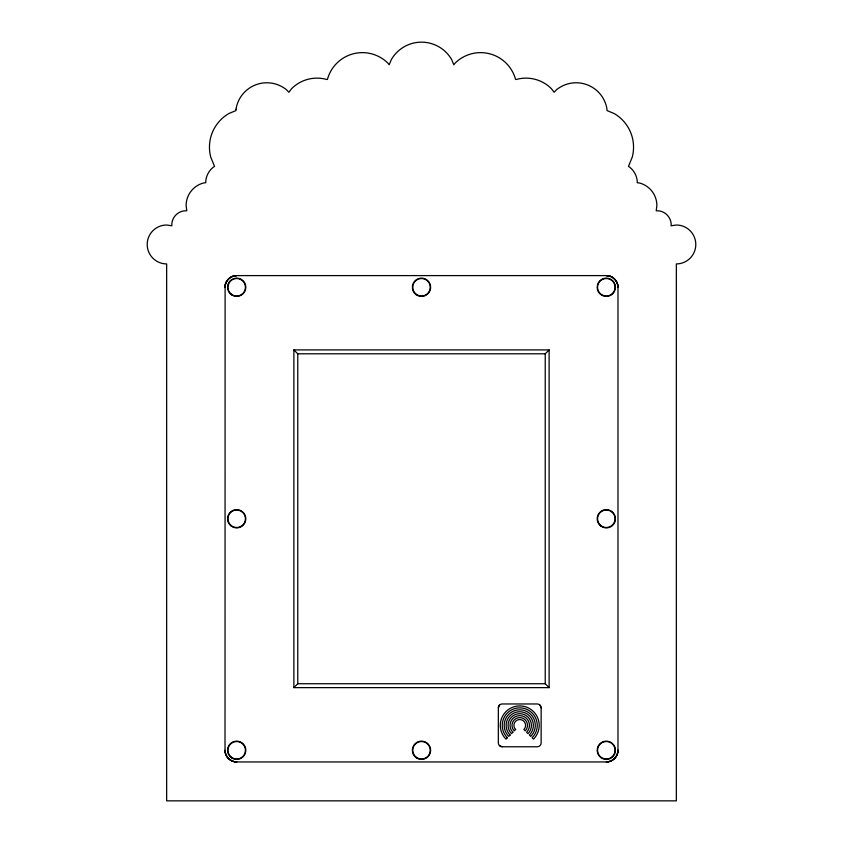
<?xml version="1.0" encoding="UTF-8"?>
<svg xmlns="http://www.w3.org/2000/svg" width="843" height="843" viewBox="0 0 843 843"><rect width="100%" height="100%" fill="white"/><g stroke="black" fill="none" stroke-linecap="round" stroke-linejoin="round"><path stroke-width="1.26" d="M540.005 705.106L541.143 707.857L541.143 742.873A3.888 3.888 0 0 1 537.254 746.772L502.238 746.772A3.888 3.888 0 0 1 498.339 742.873L498.339 707.857L499.477 705.106M549.12 687.625L545.231 683.736L545.231 353.797L549.12 349.908L293.88 349.908L293.88 687.625L549.12 687.625L549.12 349.908M293.88 687.625L297.769 683.736L297.769 353.797L293.88 349.908M297.769 353.797L545.231 353.797M297.769 683.736L545.231 683.736M502.238 746.772L499.477 745.634M498.339 707.857A3.888 3.888 0 0 1 502.238 703.968L537.254 703.968A3.888 3.888 0 0 1 541.143 707.857M235.998 109.274L235.966 110.581L228.906 113.51A38.904 38.904 0 0 0 210.782 157.272L214.565 166.419L213.079 167.346A20.306 20.306 0 0 0 205.755 181.055L205.808 182.699L203.416 183.015A23.341 23.341 0 0 0 186.113 205.566L186.788 210.761L183.479 210.929A14.352 14.352 0 0 0 171.803 223.932L171.898 225.766L166.651 225.018A19.452 19.452 0 0 0 147.198 244.47A19.452 19.452 0 0 0 166.651 263.922L166.651 800.85L676.349 800.85L676.349 263.922A19.452 19.452 0 0 0 695.802 244.47A19.452 19.452 0 0 0 676.349 225.018L671.102 225.766L671.197 223.932A14.352 14.352 0 0 0 659.521 210.929L656.212 210.761L656.887 205.566A23.341 23.341 0 0 0 639.584 183.015L637.192 182.699L637.245 181.055A20.306 20.306 0 0 0 629.921 167.346L628.435 166.419L632.218 157.272A38.904 38.904 0 0 0 614.094 113.51L607.034 110.581L607.002 109.274A31.202 31.202 0 0 0 556.654 89.621L554.125 92.256L551.343 88.631A35.849 35.849 0 0 0 516.706 79.358L515.589 79.463A36.207 36.207 0 0 0 455.009 63.236L453.819 64.795L451.648 59.558A34.816 34.816 0 0 0 391.352 59.558L389.181 64.795L387.991 63.236A36.207 36.207 0 0 0 327.411 79.463L326.294 79.358A35.849 35.849 0 0 0 291.657 88.631L288.875 92.256L286.346 89.621A31.202 31.202 0 0 0 235.998 109.274M225.113 285.745L225.018 750.27C224.881 756.508 230.445 762.072 236.693 761.946L606.307 761.946C612.555 762.072 618.119 756.508 617.982 750.27L617.982 287.273C618.119 281.025 612.555 275.461 606.307 275.598L236.693 275.598C231.003 275.503 225.766 280.097 225.113 285.745M225.418 284.249L225.018 287.273A11.676 11.676 0 0 1 236.693 275.598C231.53 275.629 226.778 279.275 225.418 284.249M617.982 750.27C618.024 756.519 612.555 761.977 606.307 761.946A11.676 11.676 0 0 0 617.982 750.27M507.36 737.751L505.99 739.121A19.452 19.452 0 0 1 505.99 711.608A19.452 19.452 0 0 1 533.503 711.608A19.452 19.452 0 0 1 533.503 739.121L532.123 737.751A17.513 17.513 0 0 0 532.123 712.988A17.513 17.513 0 0 0 507.36 712.988A17.513 17.513 0 0 0 507.36 737.751M510.11 735.001L508.74 736.371A15.564 15.564 0 0 1 508.74 714.369A15.564 15.564 0 0 1 530.742 714.369A15.564 15.564 0 0 1 530.742 736.371L529.372 735.001A13.614 13.614 0 0 0 529.372 715.739A13.614 13.614 0 0 0 510.11 715.739A13.614 13.614 0 0 0 510.11 735.001M512.86 732.251L511.49 733.621A11.676 11.676 0 0 1 511.49 717.119A11.676 11.676 0 0 1 527.992 717.119A11.676 11.676 0 0 1 527.992 733.621L526.622 732.251A9.726 9.726 0 0 0 526.622 718.489A9.726 9.726 0 0 0 512.86 718.489A9.726 9.726 0 0 0 512.86 732.251M515.61 729.501L514.241 730.87A7.777 7.777 0 0 1 514.241 719.869A7.777 7.777 0 0 1 525.242 719.869A7.777 7.777 0 0 1 525.242 730.87L523.872 729.501A5.838 5.838 0 0 0 523.872 721.239A5.838 5.838 0 0 0 515.61 721.239A5.838 5.838 0 0 0 515.61 729.501M609.331 275.998L606.307 275.598A11.676 11.676 0 0 1 617.982 287.273C617.951 282.11 614.305 277.358 609.331 275.998M236.693 761.946C230.445 761.977 224.976 756.519 225.018 750.27A11.676 11.676 0 0 0 236.693 761.946M230.74 293.701A8.757 8.757 0 0 0 245.229 289.202A8.757 8.757 0 0 0 234.091 278.896A8.757 8.757 0 0 0 230.74 293.701M415.546 293.701A8.757 8.757 0 0 0 430.046 289.202A8.757 8.757 0 0 0 418.908 278.896A8.757 8.757 0 0 0 415.546 293.701M230.74 525.2A8.757 8.757 0 0 0 245.229 520.711A8.757 8.757 0 0 0 234.091 510.405A8.757 8.757 0 0 0 230.74 525.2M415.546 756.698A8.757 8.757 0 0 0 430.046 752.209A8.757 8.757 0 0 0 418.908 741.903A8.757 8.757 0 0 0 415.546 756.698M600.364 525.2A8.757 8.757 0 0 0 614.853 520.711A8.757 8.757 0 0 0 603.714 510.405A8.757 8.757 0 0 0 600.364 525.2M601.744 295.187A9.147 9.147 0 0 0 615.453 287.273A9.147 9.147 0 0 0 601.744 279.349A9.147 9.147 0 0 0 601.744 295.187M232.12 295.187A9.147 9.147 0 0 0 245.829 287.273A9.147 9.147 0 0 0 232.12 279.349A9.147 9.147 0 0 0 232.12 295.187M231.562 757.846A9.147 9.147 0 0 0 245.808 750.923A9.147 9.147 0 0 0 232.689 742.051A9.147 9.147 0 0 0 231.562 757.846M600.69 757.478A9.147 9.147 0 0 0 615.369 751.534A9.147 9.147 0 0 0 602.882 741.798A9.147 9.147 0 0 0 600.69 757.478M416.389 757.857A9.147 9.147 0 0 0 430.625 750.902A9.147 9.147 0 0 0 417.485 742.051A9.147 9.147 0 0 0 416.389 757.857M231.393 526.222A9.147 9.147 0 0 0 245.787 519.625A9.147 9.147 0 0 0 232.879 510.458A9.147 9.147 0 0 0 231.393 526.222M600.996 526.211A9.147 9.147 0 0 0 615.411 519.657A9.147 9.147 0 0 0 602.534 510.447A9.147 9.147 0 0 0 600.996 526.211M416.147 294.681A9.147 9.147 0 0 0 430.594 288.201A9.147 9.147 0 0 0 417.759 278.928A9.147 9.147 0 0 0 416.147 294.681M600.364 293.701A8.757 8.757 0 0 0 614.853 289.202A8.757 8.757 0 0 0 603.714 278.896A8.757 8.757 0 0 0 600.364 293.701M600.364 756.698A8.757 8.757 0 0 0 614.853 752.209A8.757 8.757 0 0 0 603.714 741.903A8.757 8.757 0 0 0 600.364 756.698M230.74 756.698A8.757 8.757 0 0 0 245.229 752.209A8.757 8.757 0 0 0 234.091 741.903A8.757 8.757 0 0 0 230.74 756.698"/></g></svg>
